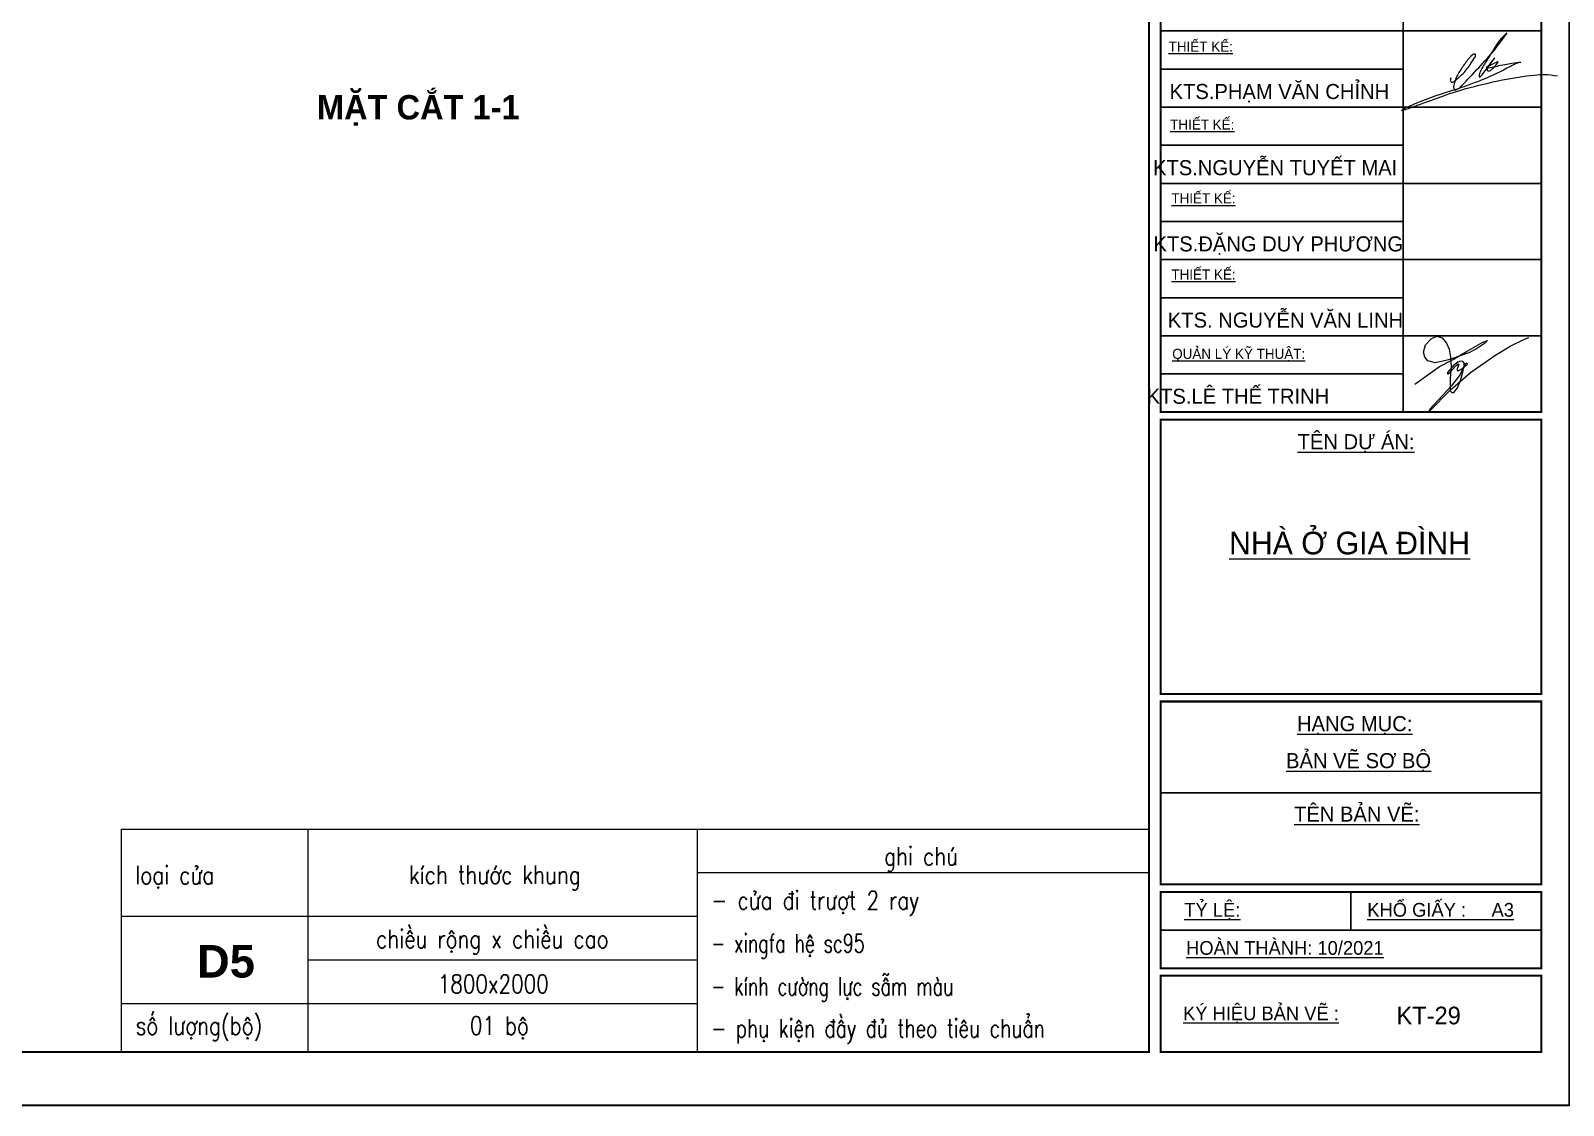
# Model space of a CAD drawing. Header units: millimetres. Extents: x 1336014 to 2939047, y -333549 to -60566.
# Drawn here: x 1451045 to 1456077, y -219540 to -216014 of the extents above; entities that cross this region are included whole.
import ezdxf
from ezdxf.enums import TextEntityAlignment as Align

# ---------------------------------------------------------------- set-up
doc = ezdxf.new("R2010")
doc.units = ezdxf.units.MM
doc.header["$MEASUREMENT"] = 0
for name, color, linetype, lineweight in [('05.Text', 253, 'Continuous', 18), ('10.Text', 254, 'Continuous', 18), ('11.Khung bo', 32, 'Continuous', 50), ('12.Khung', 36, 'Continuous', 25), ('Cycad-DIM', 7, 'Continuous', 13), ('Thay', 253, 'Continuous', 9)]:
    doc.layers.add(name, color=color, linetype=linetype, lineweight=lineweight)
doc.layers.add('KT', color=1, linetype='Continuous')
doc.layers.add('VNCC-Ar-Text', color=6, linetype='Continuous')
doc.layers.add('Tpl_Bound', color=1, linetype='Continuous', plot=False)
doc.styles.add('AVANH-B', font='')
doc.styles.add('Noidung', font='', dxfattribs={"height": 500})
doc.styles.add('VnAvantH', font='')
doc.styles.add('VNSIMLI', font='VNSIMLI.shx', dxfattribs={"width": 0.6})
doc.styles.get('AVANH-B').set_extended_font_data('.VnAvantH', bold=True)
doc.styles.get('Noidung').set_extended_font_data('.VnHelvetInsH', bold=True)
doc.styles.get('VnAvantH').set_extended_font_data('.VnAvantH')

# ---------------------------------------------------------------- blocks, each defined once
blk = doc.blocks.new('100')
at = {"layer": '05.Text'}
blk.add_lwpolyline([(1899552, -936475), (1899782, -936308), (1899876, -936245), (1900054, -936151), (1900231, -936047), (1900445, -935926), (1900508, -935900), (1900466, -935942), (1900362, -936010), (1900262, -936062), (1900110, -936118), (1900012, -936151), (1899902, -936177), (1899819, -936193), (1899725, -936167), (1899683, -936120), (1899667, -936057), (1899693, -935958), (1899766, -935879), (1899840, -935843), (1899913, -935869), (1899970, -935937), (1900001, -936015), (1900022, -936120), (1900028, -936245), (1900017, -936396), (1900017, -936501), (1900017, -936564), (1900038, -936584), (1900064, -936584), (1900111, -936522), (1900153, -936428), (1900184, -936318), (1900200, -936235), (1900200, -936198), (1900184, -936177), (1900153, -936172), (1900116, -936188), (1900064, -936224), (1899981, -936323), (1899981, -936339), (1899996, -936339), (1900095, -936229), (1900122, -936208), (1900128, -936217), (1900106, -936276), (1900106, -936297), (1900122, -936302), (1900158, -936282), (1900221, -936229), (1900242, -936214), (1900231, -936199), (1900212, -936214), (1900197, -936249), (1900148, -936349), (1900028, -936501), (1899751, -936804), (1899740, -936825), (1899751, -936825), (1900017, -936553), (1900283, -936323), (1900602, -936099), (1900811, -935973), (1900994, -935885), (1901051, -935864), (1901051, -935864)], dxfattribs=at)
blk.add_lwpolyline([(1899552, -936475), (1899782, -936308), (1899876, -936245), (1900054, -936151), (1900231, -936047), (1900445, -935926), (1900508, -935900), (1900466, -935942), (1900362, -936010), (1900262, -936062), (1900110, -936118), (1900012, -936151), (1899902, -936177), (1899819, -936193), (1899725, -936167), (1899683, -936120), (1899667, -936057), (1899693, -935958), (1899766, -935879), (1899840, -935843), (1899913, -935869), (1899970, -935937), (1900001, -936015), (1900022, -936120), (1900028, -936245), (1900017, -936396), (1900017, -936501), (1900017, -936564), (1900038, -936584), (1900064, -936584), (1900111, -936522), (1900153, -936428), (1900184, -936318), (1900200, -936235), (1900200, -936198), (1900184, -936177), (1900153, -936172), (1900116, -936188), (1900064, -936224), (1899981, -936323), (1899981, -936339), (1899996, -936339), (1900095, -936229), (1900122, -936208), (1900128, -936217), (1900106, -936276), (1900106, -936297), (1900122, -936302), (1900158, -936282), (1900221, -936229), (1900242, -936214), (1900231, -936199), (1900212, -936214), (1900197, -936249), (1900148, -936349), (1900028, -936501), (1899751, -936804), (1899740, -936825), (1899751, -936825), (1900017, -936553), (1900283, -936323), (1900602, -936099), (1900811, -935973), (1900994, -935885), (1901051, -935864), (1901051, -935864)], dxfattribs=at)
blk.add_lwpolyline([(1899552, -936475), (1899782, -936308), (1899876, -936245), (1900054, -936151), (1900231, -936047), (1900445, -935926), (1900508, -935900), (1900466, -935942), (1900362, -936010), (1900262, -936062), (1900110, -936118), (1900012, -936151), (1899902, -936177), (1899819, -936193), (1899725, -936167), (1899683, -936120), (1899667, -936057), (1899693, -935958), (1899766, -935879), (1899840, -935843), (1899913, -935869), (1899970, -935937), (1900001, -936015), (1900022, -936120), (1900028, -936245), (1900017, -936396), (1900017, -936501), (1900017, -936564), (1900038, -936584), (1900064, -936584), (1900111, -936522), (1900153, -936428), (1900184, -936318), (1900200, -936235), (1900200, -936198), (1900184, -936177), (1900153, -936172), (1900116, -936188), (1900064, -936224), (1899981, -936323), (1899981, -936339), (1899996, -936339), (1900095, -936229), (1900122, -936208), (1900128, -936217), (1900106, -936276), (1900106, -936297), (1900122, -936302), (1900158, -936282), (1900221, -936229), (1900242, -936214), (1900231, -936199), (1900212, -936214), (1900197, -936249), (1900148, -936349), (1900028, -936501), (1899751, -936804), (1899740, -936825), (1899751, -936825), (1900017, -936553), (1900283, -936323), (1900602, -936099), (1900811, -935973), (1900994, -935885), (1901051, -935864), (1901051, -935864)], dxfattribs=at)
blk.add_open_spline([(1900027, -932469), (1900028, -932463), (1900029, -932444), (1900010, -932491), (1900041, -932526), (1900095, -932479), (1900154, -932430), (1900222, -932362), (1900280, -932281), (1900318, -932216), (1900355, -932171), (1900345, -932132), (1900297, -932159), (1900265, -932195), (1900221, -932249), (1900168, -932330), (1900108, -932414), (1900075, -932508), (1900057, -932566), (1900065, -932599), (1900077, -932623), (1900123, -932598), (1900176, -932555), (1900391, -932313), (1900537, -932186), (1900787, -931834), (1900665, -931955), (1900598, -932063), (1900494, -932230), (1900413, -932360), (1900396, -932422), (1900395, -932461), (1900470, -932376), (1900493, -932334), (1900645, -932137), (1900543, -932263), (1900513, -932304), (1900502, -932336), (1900498, -932362), (1900534, -932367), (1900569, -932339), (1900603, -932303), (1900678, -932214), (1900567, -932284), (1900453, -932331), (1900586, -932316), (1900655, -932292), (1900766, -932275), (1900830, -932256), (1900975, -932247), (1900875, -932264), (1900785, -932319), (1900604, -932411), (1900351, -932518), (1899955, -932657), (1899652, -932743), (1899240, -932946), (1899913, -932691), (1900222, -932592), (1900688, -932480), (1901024, -932426), (1901268, -932406), (1901368, -932420), (1901426, -932428)], degree=3, knots=[0, 0, 0, 0, 13.001549, 45.182046, 75.147666, 135.108377, 209.641321, 330.219786, 413.431736, 506.039568, 562.398795, 572.463919, 614.687261, 666.540181, 742.379066, 813.202468, 960.332922, 1047.085289, 1116.051756, 1131.302675, 1149.586427, 1184.79628, 1250.847983, 1377.568732, 2101.569807, 2168.068812, 2267.843813, 2387.363722, 2649.028258, 2817.08725, 2833.831444, 2854.618351, 2901.709158, 3027.903615, 3176.185809, 3269.626432, 3330.368571, 3346.796885, 3372.809813, 3391.190007, 3437.370987, 3499.325704, 3566.136718, 3664.560559, 3739.363206, 3816.79641, 3907.070556, 4014.590981, 4111.202593, 4196.764677, 4225.616608, 4342.07839, 4556.167365, 4806.734713, 5180.847788, 5782.871818, 5867.791252, 6344.624172, 6742.186194, 7236.015034, 7661.393477, 7790.355718, 7964.394921, 7964.394921, 7964.394921, 7964.394921], dxfattribs=at)
at = {"layer": '11.Khung bo', "const_width": 26.7}
for points in [[(1860913, -945240), (1860913, -916940), (1896063, -916940), (1896063, -945240)], [(1860913, -945240), (1860913, -916940), (1896063, -916940), (1896063, -945240)], [(1860913, -945240), (1860913, -916940), (1896063, -916940), (1896063, -945240)], [(1896213, -936840), (1901213, -936840), (1901213, -929840), (1896213, -929840)], [(1896213, -936840), (1901213, -936840), (1901213, -929840), (1896213, -929840)], [(1896213, -936840), (1901213, -936840), (1901213, -929840), (1896213, -929840)], [(1896213, -940540), (1901213, -940540), (1901213, -936940), (1896213, -936940)], [(1896213, -940540), (1901213, -940540), (1901213, -936940), (1896213, -936940)], [(1896213, -940540), (1901213, -940540), (1901213, -936940), (1896213, -936940)], [(1896213, -943040), (1901213, -943040), (1901213, -940640), (1896213, -940640)], [(1896213, -943040), (1901213, -943040), (1901213, -940640), (1896213, -940640)], [(1896213, -943040), (1901213, -943040), (1901213, -940640), (1896213, -940640)], [(1896213, -944140), (1901213, -944140), (1901213, -943140), (1896213, -943140)], [(1896213, -944140), (1901213, -944140), (1901213, -943140), (1896213, -943140)], [(1896213, -944140), (1901213, -944140), (1901213, -943140), (1896213, -943140)], [(1896213, -945240), (1901213, -945240), (1901213, -944240), (1896213, -944240)], [(1896213, -945240), (1901213, -945240), (1901213, -944240), (1896213, -944240)], [(1896213, -945240), (1901213, -945240), (1901213, -944240), (1896213, -944240)]]:
    blk.add_lwpolyline(points, close=True, dxfattribs=at)
at = {"layer": '12.Khung'}
for p, q in [((1899399, -929840), (1899399, -936840)), ((1899399, -929840), (1899399, -936840)), ((1899399, -929840), (1899399, -936840)), ((1896213, -931840), (1901213, -931840)), ((1896213, -931840), (1901213, -931840)), ((1896213, -931840), (1901213, -931840)), ((1896213, -932340), (1899399, -932340)), ((1896213, -932340), (1899399, -932340)), ((1896213, -932340), (1899399, -932340)), ((1896213, -932840), (1901213, -932840)), ((1896213, -932840), (1901213, -932840)), ((1896213, -932840), (1901213, -932840)), ((1896213, -933340), (1899399, -933340)), ((1896213, -933340), (1899399, -933340)), ((1896213, -933340), (1899399, -933340)), ((1896213, -933840), (1901213, -933840)), ((1896213, -933840), (1901213, -933840)), ((1896213, -933840), (1901213, -933840)), ((1896213, -934340), (1899399, -934340)), ((1896213, -934340), (1899399, -934340)), ((1896213, -934340), (1899399, -934340)), ((1896213, -934840), (1901213, -934840)), ((1896213, -934840), (1901213, -934840)), ((1896213, -934840), (1901213, -934840)), ((1896213, -935340), (1899399, -935340)), ((1896213, -935340), (1899399, -935340)), ((1896213, -935340), (1899399, -935340)), ((1896213, -935840), (1901213, -935840)), ((1896213, -935840), (1901213, -935840)), ((1896213, -935840), (1901213, -935840)), ((1896213, -936340), (1899399, -936340)), ((1896213, -936340), (1899399, -936340)), ((1896213, -936340), (1899399, -936340)), ((1901213, -941840), (1896213, -941840)), ((1901213, -941840), (1896213, -941840)), ((1901213, -941840), (1896213, -941840)), ((1898713, -943640), (1898713, -943140)), ((1898713, -943640), (1898713, -943140)), ((1898713, -943640), (1898713, -943140)), ((1901213, -943640), (1896213, -943640)), ((1901213, -943640), (1896213, -943640)), ((1901213, -943640), (1896213, -943640))]:
    blk.add_line(p, q, dxfattribs=at)
blk.add_lwpolyline([(1901579, -945940), (1901579, -916240), (1859580, -916240), (1859580, -945940)], close=True, dxfattribs=at)
blk.add_lwpolyline([(1901579, -945940), (1901579, -916240), (1859580, -916240), (1859580, -945940)], close=True, dxfattribs=at)
blk.add_lwpolyline([(1901579, -945940), (1901579, -916240), (1859580, -916240), (1859580, -945940)], close=True, dxfattribs=at)
at = {"layer": '05.Text', "style": 'VnAvantH'}
for s, height, p in [('%%UthiÕt kÕ:', 132, (1896319, -932111)), ('%%UthiÕt kÕ:', 132, (1896339, -933134)), ('%%UthiÕt kÕ:', 132, (1896355, -934102)), ('%%UthiÕt kÕ:', 132, (1896355, -935102)), ('%%Uqu¶n lý kü thuËt:', 132, (1896366, -936143)), ('%%Utªn Dù ¸N:', 198, (1898013, -937329)), ('%%Unhµ ë gia ®×nh', 297, (1897112, -938709)), ('%%Uh¹ng môc:', 198, (1898005, -941030)), ('%%Uh¹ng môc:', 198, (1898005, -941030)), ('%%Uh¹ng môc:', 198, (1898005, -941030)), ('%%Ub¶n vÏ s¬ bé', 198, (1897861, -941515)), ('%%Ub¶n vÏ s¬ bé', 198, (1897861, -941515)), ('%%Ub¶n vÏ s¬ bé', 198, (1897861, -941515)), ('%%Utªn b¶n vÏ:', 198, (1897966, -942216)), ('%%Utªn b¶n vÏ:', 198, (1897966, -942216)), ('%%Utªn b¶n vÏ:', 198, (1897966, -942216)), ('%%Utû lÖ:', 180, (1896525, -943464)), ('%%UKHæ GIÊY :     A3', 180, (1898928, -943464)), ('%%Uhoµn thµnh: 10/2021', 180, (1896548, -943964)), ('%%Uký hiÖu b¶n vÏ :', 180, (1896508, -944823))]:
    blk.add_text(s, height=height, dxfattribs=at).set_placement(p)
for s, p in [('KTS.PH¹M V¡N CHØNH', (1899215, -932733)), ('KTS.nguyÔn tuyÕt mai', (1899321, -933733)), ('KTS.§ÆNG DUY PH¦¥NG', (1899398, -934733)), ('KTS. NGUYÔN V¡N LINH', (1899398, -935733)), ('KTS.lª thÕ trinh', (1898428, -936733))]:
    blk.add_text(s, height=198, dxfattribs=at).set_placement(p, align=Align.RIGHT)

msp = doc.modelspace()

# ---------------------------------------------------------------- linework, layer by layer
at = {"layer": 'Thay'}
for p, q in [((1451955.2, -218633.8), (1451955.2, -219063.8)), ((1451955.2, -218633.8), (1451955.2, -219063.8)), ((1453233.2, -218633.8), (1453233.2, -219365.4)), ((1454716.8, -218777.1), (1453233.2, -218777.1)), ((1453233.2, -218920.4), (1451342.5, -218920.4)), ((1453233.2, -219063.8), (1451955.2, -219063.8)), ((1453233.2, -219063.8), (1451955.2, -219063.8)), ((1451955.2, -219063.8), (1451955.2, -219365.4)), ((1453233.2, -219207.1), (1451342.5, -219207.1))]:
    msp.add_line(p, q, dxfattribs=at)
msp.add_lwpolyline([(1451342.5, -218633.8), (1454716.8, -218633.8), (1454716.8, -219365.4), (1451342.5, -219365.4)], close=True, dxfattribs=at)
at = {"layer": 'Tpl_Bound', "color": 1}
msp.add_lwpolyline([(1445596, -219540.4), (1445596, -212115.5), (1456095.9, -212115.5), (1456095.9, -219540.4)], close=True, dxfattribs=at)

# ---------------------------------------------------------------- block references
at = {"layer": '05.Text', "xscale": 0.25, "yscale": 0.25, "zscale": 0.25}
msp.add_blockref('100', (980701.1, 16944.5), dxfattribs=at)

# ---------------------------------------------------------------- texts
at = {"layer": '10.Text', "ltscale": 0.1, "style": 'VnAvantH'}
msp.add_text('KT-29', height=57.91, dxfattribs=at).set_placement((1455740, -219274.7), align=Align.RIGHT)
at = {"layer": 'Cycad-DIM', "style": 'AVANH-B'}
msp.add_text('mÆt c¾t 1-1', height=80, dxfattribs=at).set_placement((1451984.5, -216305.7))
at = {"layer": 'KT', "color": 4, "style": 'Noidung'}
msp.add_text('d5', height=106.67, dxfattribs=at).set_placement((1451590.6, -219121.2))
at = {"layer": 'VNCC-Ar-Text', "style": 'VNSIMLI', "width": 0.8}
for s, p in [('ghi chó', (1453968.3, -218753)), ('kÝch th\xadíc khung', (1452568.9, -218814)), ('chiÒu réng x chiÒu cao', (1452560.4, -219024.5)), ('1800x2000', (1452563.5, -219172)), ('01 bé', (1452583.7, -219308.8))]:
    msp.add_text(s, height=60, dxfattribs=at).set_placement(p, align=Align.CENTER)
at = {"layer": 'VNCC-Ar-Text', "style": 'VNSIMLI'}
for s, width, p in [('lo¹i cöa', 0.8, (1451388.5, -218815)), ('- cöa ®i tr\xadît 2 ray', 0.8, (1453279, -218897.6)), ('- xingfa hÖ sc95', 0.7, (1453279, -219038.6)), ('- kÝnh c\xadêng lùc sÉm mµu', 0.7, (1453279, -219179.7)), ('sè l\xadîng(bé)', 0.8, (1451389.8, -219308.8)), ('- phô kiÖn ®Çy ®ñ theo tiªu chuÈn', 0.75, (1453279, -219317.7))]:
    msp.add_text(s, height=60, dxfattribs=dict(at, width=width)).set_placement(p)

doc.saveas('drawing.dxf')
